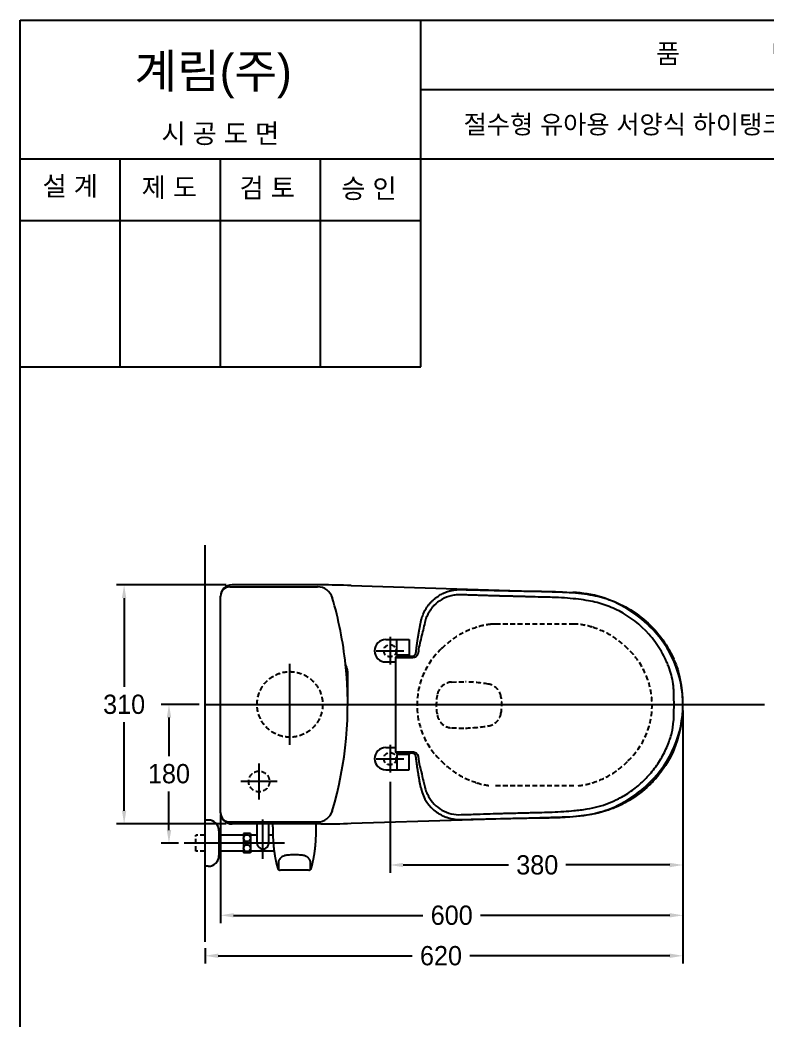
# Model space of a CAD drawing. Header units: millimetres. Extents: x 0 to 3847, y -67 to 2530.
# Drawn here: x 2047 to 3017, y 1232 to 2530 of the extents above; entities that cross this region are included whole.
import ezdxf
from ezdxf.enums import TextEntityAlignment as Align
from ezdxf.lldxf.tags import DXFTag

# ---------------------------------------------------------------- set-up
doc = ezdxf.new("R2010")
doc.units = ezdxf.units.MM
doc.linetypes.add('DASHED2', pattern=[9.525, 6.35, -3.175])
for name, color, linetype in [('TEXT', 7, 'Continuous'), ('내부선 및 부속', 4, 'Continuous'), ('도각라인', 255, 'Continuous'), ('외형선', 3, 'Continuous'), ('점선', 6, 'DASHED2'), ('중심선', 1, 'DASHED'), ('치수선', 7, 'Continuous')]:
    doc.layers.add(name, color=color, linetype=linetype)
doc.styles.add('____', font='')
doc.styles.add('타이틀', font='H2GTRM.TTF', dxfattribs={"height": 25})
doc.styles.get('____').set_extended_font_data('굴림')
tags = doc.linetypes.add('DASHDOT', pattern=[70, 31, -13, 13, -13]).pattern_tags.tags
tags[10:11] = [DXFTag(74, 4), DXFTag(75, 0), DXFTag(340, '0'), DXFTag(46, 0.0), DXFTag(50, 0.0), DXFTag(44, 0.0), DXFTag(45, 0.0)]
tags[8:9] = [DXFTag(74, 4), DXFTag(75, 0), DXFTag(340, '0'), DXFTag(46, 0.0), DXFTag(50, 0.0), DXFTag(44, 0.0), DXFTag(45, 0.0)]
tags[6:7] = [DXFTag(74, 4), DXFTag(75, 0), DXFTag(340, '0'), DXFTag(46, 0.0), DXFTag(50, 0.0), DXFTag(44, 0.0), DXFTag(45, 0.0)]
tags[4:5] = [DXFTag(74, 4), DXFTag(75, 0), DXFTag(340, '0'), DXFTag(46, 0.0), DXFTag(50, 0.0), DXFTag(44, 0.0), DXFTag(45, 0.0)]
tags = doc.linetypes.add('DASHED', pattern=[25.72, 12.86, -12.86]).pattern_tags.tags
tags[6:7] = [DXFTag(74, 4), DXFTag(75, 0), DXFTag(340, '0'), DXFTag(46, 0.0), DXFTag(50, 0.0), DXFTag(44, 0.0), DXFTag(45, 0.0)]
tags[4:5] = [DXFTag(74, 4), DXFTag(75, 0), DXFTag(340, '0'), DXFTag(46, 0.0), DXFTag(50, 0.0), DXFTag(44, 0.0), DXFTag(45, 0.0)]
doc.dimstyles.new('MSADIM', dxfattribs={"dimtxt": 33, "dimasz": 17, "dimexe": 10, "dimexo": 7.5, "dimgap": 10, "dimtad": 0, "dimtih": 1, "dimtoh": 1, "dimdec": 0, "dimzin": 1, "dimdsep": 46, "dimtxsty": '____', "dimcen": 11.25, "dimadec": 0, "dimazin": 0, "dimtfac": 1, "dimtdec": 0, "dimtix": 1, "dimtmove": 0, "dimatfit": 3, "dimfxl": 0, "dimtolj": 1, "dimtzin": 1, "dimarcsym": 0})

# ---------------------------------------------------------------- blocks, each defined once
blk = doc.blocks.new('*D38')
at = {"layer": '치수선', "color": 0, "linetype": 'Continuous', "lineweight": -2}
for p, q in [((2907, 1634.3), (2907, 1358.6)), ((2307, 1499.3), (2307, 1358.6)), ((2324, 1368.6), (2569.7, 1368.6)), ((2890, 1368.6), (2644.3, 1368.6))]:
    blk.add_line(p, q, dxfattribs=at)
at = {"layer": '치수선', "color": 0, "linetype": 'Continuous'}
for points in [[(2324, 1371.5), (2324, 1365.8), (2307, 1368.6)], [(2890, 1371.5), (2890, 1365.8), (2907, 1368.6)]]:
    blk.add_solid(points, dxfattribs=at)
at = {"layer": '치수선', "color": 0, "linetype": 'Continuous', "insert": (2607, 1368.6), "char_height": 25, "attachment_point": 5, "style": '____'}
blk.add_mtext('\\A1;600', dxfattribs=at)
blk = doc.blocks.new('*D39')
at = {"layer": '치수선', "color": 0, "linetype": 'Continuous', "lineweight": -2}
for p, q in [((2907, 1624.3), (2907, 1423.9)), ((2527, 1541.7), (2527, 1423.9)), ((2544, 1433.9), (2680.7, 1433.9)), ((2890, 1433.9), (2755.3, 1433.9))]:
    blk.add_line(p, q, dxfattribs=at)
at = {"layer": '치수선', "color": 0, "linetype": 'Continuous'}
for points in [[(2544, 1436.7), (2544, 1431), (2527, 1433.9)], [(2890, 1436.7), (2890, 1431), (2907, 1433.9)]]:
    blk.add_solid(points, dxfattribs=at)
at = {"layer": '치수선', "color": 0, "linetype": 'Continuous', "insert": (2718, 1433.9), "char_height": 25, "attachment_point": 5, "style": '____'}
blk.add_mtext('\\A1;380', dxfattribs=at)
blk = doc.blocks.new('*D40')
at = {"layer": '치수선', "color": 0, "linetype": 'Continuous', "lineweight": -2}
for p, q in [((2907, 1380.1), (2907, 1306.1)), ((2287, 1326.2), (2287, 1306.1)), ((2304, 1316.1), (2555.8, 1316.1)), ((2890, 1316.1), (2630.3, 1316.1))]:
    blk.add_line(p, q, dxfattribs=at)
at = {"layer": '치수선', "color": 0, "linetype": 'Continuous'}
for points in [[(2304, 1319), (2304, 1313.3), (2287, 1316.1)], [(2890, 1319), (2890, 1313.3), (2907, 1316.1)]]:
    blk.add_solid(points, dxfattribs=at)
at = {"layer": '치수선', "color": 0, "linetype": 'Continuous', "insert": (2593.1, 1316.1), "char_height": 25, "attachment_point": 5, "style": '____'}
blk.add_mtext('\\A1;620', dxfattribs=at)
blk = doc.blocks.new('*D44')
at = {"layer": '치수선', "color": 0, "linetype": 'Continuous', "lineweight": -2}
for p, q in [((2279.5, 1642.2), (2230.1, 1642.2)), ((2240.1, 1625.2), (2240.1, 1575)), ((2240.1, 1479.2), (2240.1, 1529.3)), ((2252.5, 1462.2), (2230.1, 1462.2))]:
    blk.add_line(p, q, dxfattribs=at)
at = {"layer": '치수선', "color": 0, "linetype": 'Continuous'}
for points in [[(2237.3, 1625.2), (2243, 1625.2), (2240.1, 1642.2)], [(2237.3, 1479.2), (2243, 1479.2), (2240.1, 1462.2)]]:
    blk.add_solid(points, dxfattribs=at)
at = {"layer": '치수선', "color": 0, "linetype": 'Continuous', "insert": (2240.1, 1552.2), "char_height": 25, "attachment_point": 5, "style": '____'}
blk.add_mtext('\\A1;180', dxfattribs=at)
blk = doc.blocks.new('*D37')
at = {"layer": '치수선', "color": 0, "linetype": 'Continuous', "lineweight": -2}
for p, q in [((2314.5, 1797.2), (2171.9, 1797.2)), ((2181.9, 1780.2), (2181.9, 1665)), ((2181.9, 1504.2), (2181.9, 1619.3)), ((2314.5, 1487.2), (2171.9, 1487.2))]:
    blk.add_line(p, q, dxfattribs=at)
at = {"layer": '치수선', "color": 0, "linetype": 'Continuous'}
for points in [[(2179.1, 1780.2), (2184.7, 1780.2), (2181.9, 1797.2)], [(2179.1, 1504.2), (2184.7, 1504.2), (2181.9, 1487.2)]]:
    blk.add_solid(points, dxfattribs=at)
at = {"layer": '치수선', "color": 0, "linetype": 'Continuous', "insert": (2181.9, 1642.2), "char_height": 25, "attachment_point": 5, "style": '____'}
blk.add_mtext('\\A1;310', dxfattribs=at)

msp = doc.modelspace()

# ---------------------------------------------------------------- linework, layer by layer
at = {"layer": '내부선 및 부속'}
for p, q in [((2319, 1794.7), (2432.9, 1794.7)), ((2470.7, 1689.8), (2470.3, 1690.5)), ((2472, 1642.2), (2472, 1684.3)), ((2319, 1489.7), (2432.9, 1489.7))]:
    msp.add_line(p, q, dxfattribs=at)
at = {"layer": '내부선 및 부속', "linetype": 'Continuous'}
for p, q in [((2521.5, 1726.3), (2536, 1726.3)), ((2536, 1726.3), (2552, 1726.3)), ((2536, 1706.3), (2536, 1726.3)), ((2552, 1726.3), (2552, 1706.3)), ((2552, 1706.3), (2536, 1706.3)), ((2552, 1704.8), (2552, 1706.3)), ((2521.5, 1697.3), (2534.5, 1697.3)), ((2521.5, 1586.3), (2534.5, 1586.3)), ((2552, 1577.3), (2536, 1577.3)), ((2536, 1577.3), (2536, 1557.3)), ((2552, 1578.8), (2552, 1577.3)), ((2552, 1557.3), (2552, 1577.3)), ((2521.5, 1557.3), (2536, 1557.3)), ((2536, 1557.3), (2552, 1557.3)), ((2291, 1492.2), (2287, 1492.2)), ((2354.5, 1462.2), (2354.5, 1487.2)), ((2369.5, 1462.2), (2369.5, 1487.2)), ((2305, 1478.2), (2305, 1446.2)), ((2337, 1472.4), (2305, 1472.4)), ((2346, 1474.7), (2337, 1474.7)), ((2337, 1474.7), (2337, 1449.7)), ((2346, 1474.7), (2346, 1449.7)), ((2354.5, 1472.4), (2346, 1472.4)), ((2373.5, 1472.4), (2369.5, 1472.4)), ((2375.3, 1472.4), (2373.5, 1472.4)), ((2337, 1451.9), (2305, 1451.9)), ((2346, 1449.7), (2337, 1449.7)), ((2376.9, 1451.9), (2346, 1451.9)), ((2291, 1432.2), (2287, 1432.2))]:
    msp.add_line(p, q, dxfattribs=at)
for centre in [(2341.5, 1468.7), (2341.5, 1455.7)]:
    msp.add_circle(centre, 4.5, dxfattribs=at)
at = {"layer": '내부선 및 부속'}
for centre, radius, start, end in [((2319, 1782.7), 12, 90, 180), ((2432.9, 1774.7), 20, 16.3745, 90), ((1982, 1642.2), 490, 6.0726, 16.4264), ((1982, 1642.2), 490, 343.5736, 6.0726), ((2479.2, 1695.1), 10, 186.0726, 207.0915), ((2460, 1684.3), 12, 0, 27.0915), ((2319, 1501.7), 12, 180, 270), ((2432.9, 1509.7), 20, 270, 343.6255)]:
    msp.add_arc(centre, radius, start, end, dxfattribs=at)
at = {"layer": '내부선 및 부속', "linetype": 'Continuous'}
for centre, radius, start, end in [((2521.5, 1711.8), 14.5, 90, 270), ((2748.4, 1642.5), 158.6, 338.0196, 15.8922), ((2521.5, 1571.8), 14.5, 90, 270), ((2625.8, 1546.2), 60, 191.7958, 193.2528), ((2618, 1544.3), 52, 193.2467, 233.8571), ((2291, 1478.2), 14, 0, 90), ((2362, 1462.2), 7.5, 180.0532, 0.0539), ((2291, 1446.2), 14, 270, 360)]:
    msp.add_arc(centre, radius, start, end, dxfattribs=at)
for points, weights in [([(2567.5, 1751.4), (2574.5, 1780.6), (2603.3, 1789.1)], [1, 0.865726950516, 1]), ([(2603.3, 1789.1), (2611.3, 1791.5), (2619.6, 1791.2)], [1, 0.987685766997, 1]), ([(2666.9, 1782.9), (2643.1, 1783.6), (2619.3, 1784.4)], [1, 0.999998794869, 1]), ([(2686.9, 1782.4), (2676.9, 1782.6), (2666.9, 1782.9)], [1, 0.999999603257, 1]), ([(2711.3, 1781.7), (2699.1, 1782.1), (2686.9, 1782.4)], [1, 0.999997966923, 1]), ([(2563.3, 1728.9), (2565, 1739.2), (2567, 1749.5)], [1, 0.99976630928, 1]), ([(2560.6, 1709.2), (2561.7, 1719.1), (2563.3, 1728.9)], [1, 0.999815716874, 1]), ([(2534.5, 1702.8), (2534.5, 1704.8), (2536.5, 1704.8)], [1, 0.707109531251, 1]), ([(2556.2, 1702.8), (2550, 1702.8), (2543.9, 1702.8)], [1, 0.99999890849, 1]), ([(2536.5, 1578.8), (2534.5, 1578.8), (2534.5, 1580.8)], [1, 0.707116758314, 1]), ([(2543.9, 1580.8), (2550, 1580.8), (2556.2, 1580.8)], [1, 0.999998194166, 1]), ([(2558.5, 1577.9), (2557.2, 1578.8), (2555.6, 1578.8)], [1, 0.956424433718, 1]), ([(2558.8, 1577.7), (2558.6, 1577.8), (2558.5, 1577.9)], [1, 0.999174962286, 1]), ([(2560.6, 1574.4), (2560.3, 1576.4), (2558.8, 1577.7)], [1, 0.930318131545, 1]), ([(2566, 1539.3), (2562.7, 1556.8), (2560.6, 1574.4)], [1, 0.99938112963, 1]), ([(2567, 1534.1), (2566.5, 1536.7), (2566, 1539.3)], [1, 0.999984112568, 1]), ([(2567.1, 1533.9), (2567.1, 1534), (2567, 1534.1)], [1, 0.999997650739, 1]), ([(2619.6, 1492.4), (2601.8, 1491.8), (2587.4, 1502.3)], [1, 0.9460466434, 1]), ([(2402.9, 1447), (2402.5, 1447), (2402.1, 1447)], [1, 0.99983892357, 1]), ([(2403.8, 1447), (2403.4, 1447), (2402.9, 1447)], [1, 0.999838923104, 1])]:
    msp.add_rational_spline(points, weights, degree=2, dxfattribs=at)
for points, knots in [([(2619.3, 1784.4), (2617.2, 1784.5), (2612.8, 1784.3), (2604.2, 1782.9), (2593.9, 1779), (2585.3, 1772.4), (2580, 1765.9), (2577.9, 1762.5), (2576.9, 1760.7)], [0, 0, 0, 0, 0.125348, 0.253531, 0.510806, 0.761889, 0.881518, 1, 1, 1, 1]), ([(2619.6, 1791.2), (2635.7, 1790.8), (2658.7, 1790.2), (2685.7, 1789.6), (2705.3, 1789.2), (2721.1, 1789), (2740.8, 1788.6), (2757, 1787.9), (2775, 1786.2), (2789.5, 1784.1), (2802.4, 1781.1), (2820.6, 1775.1), (2843.5, 1763.5), (2868.6, 1742.7), (2885.3, 1720.8), (2895.3, 1701.3), (2899.2, 1691.1), (2900.9, 1686)], [0, 0, 0, 0, 0.149053, 0.211158, 0.248421, 0.329256, 0.357267, 0.428993, 0.478997, 0.522951, 0.56376, 0.601498, 0.698694, 0.798967, 0.899529, 0.950186, 1, 1, 1, 1]), ([(2888.6, 1690.8), (2887.9, 1692.7), (2886.3, 1696.7), (2882.7, 1704.4), (2875.8, 1717.1), (2858.5, 1740.4), (2832.8, 1760.5), (2807.2, 1771.1), (2792.7, 1775.1), (2780.9, 1777.4), (2767.7, 1779.1), (2753, 1780.4), (2739.3, 1781), (2725.2, 1781.4), (2716.5, 1781.6), (2711.3, 1781.7)], [0, 0, 0, 0, 0.028815, 0.059201, 0.118506, 0.231837, 0.462455, 0.567043, 0.617819, 0.671993, 0.735105, 0.803981, 0.87848, 0.92676, 1, 1, 1, 1]), ([(2576.9, 1760.7), (2575.9, 1758.7), (2574.9, 1756.9), (2573.2, 1753), (2572.5, 1750.9), (2572, 1748.5)], [0, 0, 0, 0, 0.503373, 0.503373, 1, 1, 1, 1]), ([(2572, 1748.5), (2570.7, 1741.9), (2569, 1735.4), (2565.7, 1722.3), (2564.1, 1715.7), (2563.4, 1708.9)], [0, 0, 0, 0, 0.500909, 0.500909, 1, 1, 1, 1]), ([(2563.4, 1708.9), (2563.1, 1707.1), (2562.2, 1705.5), (2559.4, 1703.2), (2557.9, 1702.8), (2556.2, 1702.8)], [0, 0, 0, 0, 0.479806, 0.479806, 1, 1, 1, 1]), ([(2894.3, 1669.1), (2893.8, 1672.8), (2893, 1676.5), (2891.1, 1683.7), (2890, 1687.3), (2888.6, 1690.8)], [0, 0, 0, 0, 0.500053, 0.500053, 1, 1, 1, 1]), ([(2895.5, 1641.8), (2895.5, 1642.8), (2895.5, 1644), (2895.4, 1647.4), (2895.4, 1650.3), (2895.4, 1654.8), (2895.3, 1658.8), (2895, 1663.2), (2894.6, 1666.6), (2894.4, 1668.3), (2894.3, 1669.1)], [0, 0, 0, 0, 0.107358, 0.135477, 0.371959, 0.428517, 0.622526, 0.81069, 0.910287, 1, 1, 1, 1]), ([(2619.3, 1499.2), (2626.2, 1499.4), (2638.6, 1499.8), (2656.6, 1500.4), (2668.6, 1500.7), (2676.5, 1501), (2685.5, 1501.2), (2695.1, 1501.4), (2706.2, 1501.7), (2715.3, 1502), (2726.2, 1502.2), (2739.1, 1502.6), (2751.8, 1503.2), (2766.9, 1504.4), (2782, 1506.3), (2796.9, 1509.4), (2810.6, 1513.8), (2821.9, 1518.9), (2831.5, 1524.2), (2842.2, 1531.1), (2852.1, 1539.1), (2861, 1548.2), (2869.5, 1557.9), (2878.7, 1571.2), (2885.8, 1585.3), (2890.2, 1596.8), (2893.3, 1607.3), (2894.9, 1617.7), (2895.4, 1627.4), (2895.4, 1634.6), (2895.5, 1639.2), (2895.5, 1641.8)], [0, 0, 0, 0, 0.057761, 0.104989, 0.150799, 0.159514, 0.171135, 0.226689, 0.240057, 0.264601, 0.303381, 0.331679, 0.373243, 0.410708, 0.459043, 0.50058, 0.539446, 0.579325, 0.604865, 0.632145, 0.685807, 0.71168, 0.739298, 0.793753, 0.847726, 0.872322, 0.896769, 0.940014, 0.960746, 0.978338, 1, 1, 1, 1]), ([(2556.2, 1580.8), (2557.8, 1580.8), (2559.5, 1580.3), (2562.2, 1578.1), (2563.2, 1576.5), (2563.4, 1574.7)], [0, 0, 0, 0, 0.503691, 0.503691, 1, 1, 1, 1]), ([(2563.4, 1574.7), (2563.9, 1570.3), (2564.7, 1566), (2566.6, 1557.4), (2567.8, 1553.1), (2568.8, 1548.9)], [0, 0, 0, 0, 0.500003, 0.500003, 1, 1, 1, 1]), ([(2895.4, 1583.2), (2891.3, 1573.9), (2884, 1561.2), (2871.4, 1545.4), (2856.8, 1530.6), (2840.4, 1518.8), (2822.5, 1509.7), (2810.1, 1504.8), (2799.1, 1501.7), (2791.4, 1500), (2783, 1498.5), (2771.3, 1497), (2758.5, 1495.9), (2746.4, 1495.2), (2736.1, 1494.9), (2717.6, 1494.6), (2696, 1494.2), (2660.6, 1493.5), (2636.5, 1492.8), (2619.6, 1492.4)], [0, 0, 0, 0, 0.098398, 0.139903, 0.195575, 0.299066, 0.333847, 0.389361, 0.42729, 0.444526, 0.465226, 0.510126, 0.558359, 0.589297, 0.627053, 0.657887, 0.76739, 0.835808, 1, 1, 1, 1]), ([(2572, 1535.1), (2572.5, 1532.6), (2573.2, 1530.6), (2575, 1526.6), (2576, 1524.7), (2577, 1522.7)], [0, 0, 0, 0, 0.496448, 0.496448, 1, 1, 1, 1]), ([(2577, 1522.7), (2580.7, 1515.7), (2586.6, 1509.5), (2598, 1503), (2602.2, 1501.4), (2610.8, 1499.4), (2615.1, 1499), (2619.3, 1499.2)], [0, 0, 0, 0, 0.504175, 0.504175, 0.751804, 0.751804, 1, 1, 1, 1]), ([(2390, 1446), (2389.2, 1445.7), (2387.6, 1445.1), (2384.9, 1443.3), (2382.8, 1440.6), (2382.1, 1437.9), (2382.1, 1433.8), (2382.1, 1430.9), (2382.1, 1428.1)], [0, 0, 0, 0, 0.118923, 0.235736, 0.445453, 0.588397, 0.616017, 1, 1, 1, 1]), ([(2402.1, 1447), (2400.1, 1446.9), (2398.2, 1446.9), (2395.2, 1446.8), (2394.2, 1446.7), (2392.1, 1446.5), (2391.1, 1446.3), (2390, 1446)], [0, 0, 0, 0, 0.502831, 0.502831, 0.754246, 0.754246, 1, 1, 1, 1]), ([(2415.9, 1446), (2414.8, 1446.3), (2413.8, 1446.5), (2411.7, 1446.7), (2410.7, 1446.8), (2407.7, 1446.9), (2405.8, 1446.9), (2403.8, 1447)], [0, 0, 0, 0, 0.245755, 0.245755, 0.49717, 0.49717, 1, 1, 1, 1])]:
    msp.add_open_spline(points, degree=3, knots=knots, dxfattribs=at)
for points, degree in [([(2567, 1749.5), (2567.1, 1749.8), (2567.2, 1750.2), (2567.3, 1750.6), (2567.4, 1751), (2567.5, 1751.4)], 5), ([(2543.9, 1702.8), (2539.2, 1702.8), (2534.5, 1702.8)], 2), ([(2534.5, 1580.8), (2534.5, 1641.8), (2534.5, 1702.8)], 2), ([(2543.5, 1704.8), (2543.6, 1704.8), (2543.6, 1704.8), (2543.6, 1704.8), (2543.6, 1704.8), (2543.6, 1704.8)], 5), ([(2543.6, 1704.8), (2549.6, 1704.8), (2555.6, 1704.8)], 2), ([(2555.6, 1704.8), (2556.9, 1704.8), (2558.2, 1704.8), (2560.2, 1706.6), (2560.4, 1707.9), (2560.6, 1709.2)], 5), ([(2543.5, 1578.8), (2540, 1578.8), (2536.5, 1578.8)], 2), ([(2543.6, 1578.8), (2543.6, 1578.8), (2543.6, 1578.8), (2543.6, 1578.8), (2543.6, 1578.8), (2543.5, 1578.8)], 5), ([(2555.6, 1578.8), (2549.6, 1578.8), (2543.6, 1578.8)], 2), ([(2555.6, 1578.8), (2555.6, 1578.8), (2555.6, 1578.8), (2555.6, 1578.8), (2555.6, 1578.8), (2555.6, 1578.8)], 5), ([(2558.5, 1577.9), (2558.5, 1577.9), (2558.5, 1577.9), (2558.5, 1577.9), (2558.5, 1577.9), (2558.5, 1577.9)], 5), ([(2568.8, 1548.9), (2570, 1544.3), (2571.1, 1539.7), (2572, 1535.1)], 3)]:
    msp.add_open_spline(points, degree=degree, dxfattribs=at)
for points, weights, degree, knots in [([(2536.5, 1704.8), (2536.5, 1704.8), (2536.6, 1704.8), (2537, 1704.8), (2539, 1704.8), (2541.1, 1704.8), (2543.5, 1704.8)], [0.972153141616, 0.981910847119, 1, 0.921450034679, 1, 0.921450034679, 1], 2, [0, 0, 0, 0.103255, 0.103255, 0.551628, 0.551628, 1, 1, 1]), ([(2534.5, 1580.8), (2534.6, 1580.8), (2534.6, 1580.8), (2535.1, 1580.8), (2537.8, 1580.8), (2540.6, 1580.8), (2543.9, 1580.8)], [1, 1, 1, 0.921450034679, 1, 0.921450034679, 1], 2, [0, 0, 0, 0.049077, 0.049077, 0.524539, 0.524539, 1, 1, 1]), ([(2430.9, 1489.7), (2430.9, 1486.6), (2430.8, 1484.7), (2430.8, 1482.8), (2430.8, 1481.6), (2430.7, 1480.5), (2430.7, 1479.4), (2430.7, 1477), (2430.6, 1474.5), (2430.5, 1472.1), (2430.5, 1471.2), (2430.5, 1470.3), (2430.4, 1469.3), (2430.4, 1467.4), (2430.1, 1463.6), (2429.6, 1456.5), (2428.3, 1446.8), (2426.3, 1436.8), (2424.6, 1430.1), (2423.8, 1428.1), (2423.8, 1428), (2423.7, 1427.9), (2423.7, 1427.8), (2423.4, 1427.2), (2422.9, 1427), (2422.3, 1427), (2409.4, 1427), (2396.5, 1427), (2383.6, 1427), (2383, 1427), (2382.5, 1427.2), (2382.2, 1427.8), (2382.1, 1427.9), (2382.1, 1428), (2382.1, 1428.1), (2381.8, 1429), (2381, 1431.1), (2379.4, 1437.8), (2376.8, 1450.5), (2375.7, 1462.3), (2375.5, 1469.3), (2375.4, 1470.3), (2375.4, 1471.2), (2375.3, 1472.1), (2375.3, 1474.2), (2375.2, 1476.2), (2375.2, 1478.2), (2375.2, 1479.7), (2375.1, 1481.2), (2375.1, 1482.8), (2375.1, 1484.7), (2375, 1486.6), (2375, 1489.7)], [0.999274134626, 0.999691917723, 0.999785123026, 0.999993868172, 0.999970144592, 0.9999540383, 0.999945548829, 0.999874500558, 0.999874500558, 0.999945548829, 0.999945548829, 0.999945548829, 0.999945548829, 0.999945548829, 0.999945548829, 0.999945548829, 0.999945548829, 0.999945548829, 0.999945548829, 0.999945548829, 0.985500441392, 0.985500422765, 0.999945492949, 0.892192433538, 0.89219273389, 0.999946394004, 0.999946394004, 0.999946394004, 0.999946394004, 0.891524739979, 0.891524447078, 0.999945515301, 0.985500437666, 0.985500455827, 0.999945570249, 0.999945570249, 0.999945570249, 0.999945570249, 0.999945570249, 0.999945570249, 0.999945570249, 0.999945570249, 0.999945570249, 0.999945570249, 0.999906404875, 0.999906404875, 0.999945570249, 0.999949842226, 0.999967985786, 1, 0.999791079761, 0.999697892559, 0.999258806967], 3, [0.0435793, 0.0435793, 0.0435793, 0.0435793, 0.0976013, 0.0976013, 0.0976013, 0.118107, 0.118107, 0.118107, 0.1615619, 0.1615619, 0.1615619, 0.1783405, 0.1783405, 0.1783405, 0.2130972, 0.2469029, 0.3059476, 0.3902012, 0.4299268, 0.4299268, 0.4299268, 0.4319428, 0.4319428, 0.4319428, 0.4421037, 0.4421037, 0.4421037, 0.5582347, 0.5582347, 0.5582347, 0.5683993, 0.5683993, 0.5683993, 0.5704153, 0.5704153, 0.5704153, 0.5883032, 0.6101409, 0.6943945, 0.8220016, 0.8220016, 0.8220016, 0.8388193, 0.8388193, 0.8388193, 0.875071, 0.875071, 0.875071, 0.9027432, 0.9027432, 0.9027432, 0.9566194, 0.9566194, 0.9566194, 0.9566194]), ([(2423.8, 1428.1), (2423.8, 1430.5), (2423.8, 1432.9), (2423.8, 1434.2), (2423.8, 1435.4), (2423.8, 1435.7), (2423.8, 1436), (2423.8, 1436.3), (2423.8, 1436.7), (2423.8, 1437.4), (2423.7, 1438.1), (2423.1, 1441), (2420.9, 1443.1), (2419.8, 1444.1), (2418.5, 1444.9), (2417.8, 1445.2), (2417.1, 1445.5), (2416.5, 1445.8), (2415.9, 1446)], [1, 0.999999940395, 1, 0.999999980442, 1, 0.999999998603, 1, 0.999961561058, 1, 0.996082330586, 1, 0.952545591608, 1, 0.99233587924, 1, 0.998437440488, 1, 0.99905330874, 1], 2, [0, 0, 0, 0.222881, 0.222881, 0.337017, 0.337017, 0.365549, 0.365549, 0.394886, 0.394886, 0.461524, 0.461524, 0.729905, 0.729905, 0.867855, 0.867855, 0.93696, 0.93696, 1, 1, 1])]:
    msp.add_rational_spline(points, weights, degree=degree, knots=knots, dxfattribs=at)
at = {"layer": '도각라인', "color": 7}
for p, q in [((2046.8, 0), (2046.8, 2530)), ((2046.8, 2530), (3846.8, 2530)), ((2566.8, 2080), (2566.8, 2530)), ((2566.8, 2440), (3846.8, 2440)), ((2046.8, 2350), (3846.8, 2350)), ((2176.8, 2080), (2176.8, 2350)), ((2306.8, 2080), (2306.8, 2350)), ((2436.8, 2080), (2436.8, 2350)), ((2046.8, 2270), (2566.8, 2270)), ((2046.8, 2080), (2566.8, 2080))]:
    msp.add_line(p, q, dxfattribs=at)
at = {"layer": '외형선', "linetype": 'Continuous'}
for p, q in [((2287, 1334.1), (2287, 1848.8)), ((2437.1, 1797.2), (2322, 1797.2)), ((2476.7, 1796.4), (2764.4, 1787.4)), ((2307, 1502.2), (2307, 1782.2)), ((2476.7, 1488), (2764.4, 1497)), ((2476.7, 1488), (2764.4, 1497)), ((2437.1, 1487.2), (2322, 1487.2))]:
    msp.add_line(p, q, dxfattribs=at)
at = {"layer": '외형선'}
msp.add_line((2307, 1501.7), (2307, 1782.7), dxfattribs=at)
at = {"layer": '외형선', "linetype": 'Continuous'}
for centre, radius, start, end in [((2322, 1782.2), 15, 90, 180), ((2437.1, 797.2), 1000, 87.7324, 90), ((2760, 1647.5), 140, 72.9033, 88.2124), ((2760, 1647.5), 140, 72.9033, 88.2124), ((2757.1, 1637.9), 150, 44.6833, 72.9033), ((2757.1, 1637.9), 150, 44.6833, 72.9033), ((2767, 1642.2), 140, 313.6929, 46.3071), ((2767, 1642.2), 140, 313.6929, 46.3071), ((2757.1, 1646.4), 150, 287.0967, 315.3167), ((2757.1, 1646.4), 150, 287.0967, 315.3167), ((2322, 1502.2), 15, 180, 270), ((2760, 1636.9), 140, 271.7876, 287.0967), ((2760, 1636.9), 140, 271.7876, 287.0967), ((2437.1, 2487.2), 1000, 270, 272.2676)]:
    msp.add_arc(centre, radius, start, end, dxfattribs=at)
at = {"layer": '점선'}
for p, q in [((2765.6, 1746.5), (2663.5, 1746.5)), ((2606.8, 1671.2), (2625.1, 1671.5)), ((2606.8, 1611.7), (2625.1, 1611.5)), ((2765.6, 1536.5), (2663.5, 1536.5)), ((2275, 1451.9), (2275, 1472.4)), ((2287, 1472.4), (2275, 1472.4)), ((2287, 1451.9), (2275, 1451.9))]:
    msp.add_line(p, q, dxfattribs=at)
for centre, radius in [((2527, 1711.8), 8), ((2397, 1642.2), 42.5), ((2527, 1571.8), 8), ((2357, 1542.2), 13.5)]:
    msp.add_circle(centre, radius, dxfattribs=at)
for centre, radius, start, end in [((2672, 1637.2), 110, 107.0967, 135.6139), ((2669, 1646.8), 100, 96.3571, 107.0967), ((2663.5, 1696.5), 50, 90, 96.3571), ((2765.6, 1696.5), 50, 83.6429, 90), ((2760, 1646.8), 100, 72.9033, 83.6429), ((2757.1, 1637.2), 110, 44.3861, 72.9033), ((2662, 1641.5), 100, 133.3702, 226.6298), ((2767, 1641.5), 100, 313.3702, 46.6298), ((2607.9, 1651.2), 20, 93.2705, 169.7487), ((2616, 1421.6), 250, 81.1706, 87.9325), ((2651.3, 1648.9), 20, 10.7154, 81.1706), ((2662, 1641.5), 75, 169.7487, 190.2513), ((2612, 1641.5), 60, 349.2846, 10.7154), ((2607.9, 1631.7), 20, 190.2513, 266.7295), ((2651.3, 1634), 20, 278.8294, 349.2846), ((2616, 1861.3), 250, 272.0675, 278.8294), ((2672, 1645.7), 110, 224.3861, 252.9033), ((2757.1, 1645.7), 110, 287.0967, 315.6139), ((2669, 1636.1), 100, 252.9033, 263.6429), ((2760, 1636.1), 100, 276.3571, 287.0967)]:
    msp.add_arc(centre, radius, start, end, dxfattribs=at)
at = {"layer": '중심선', "linetype": 'DASHDOT'}
for p, q in [((2527, 1729.8), (2527, 1693.8)), ((2509, 1711.8), (2545, 1711.8)), ((2397, 1589.7), (2397, 1694.7)), ((2287, 1642.2), (3013, 1642.2)), ((2527, 1589.8), (2527, 1553.8)), ((2509, 1571.8), (2545, 1571.8)), ((2357, 1518.7), (2357, 1565.7)), ((2380.5, 1542.2), (2333.5, 1542.2)), ((2362, 1441.9), (2362, 1492.7)), ((2390, 1462.2), (2260, 1462.2))]:
    msp.add_line(p, q, dxfattribs=at)

# ---------------------------------------------------------------- texts
at = {"layer": 'TEXT', "style": '타이틀'}
for s, height, p in [('품             명', 25, (2962.5, 2486.4)), ('절수형 유아용 서양식 하이탱크 일체형 변기[편심]', 24, (2954.1, 2394.6)), ('시 공 도 면', 25, (2306.7, 2382.7)), ('설 계', 25, (2111.9, 2314.6)), ('제 도', 25, (2240.6, 2312.9)), ('검 토', 25, (2367.6, 2312.3)), ('승 인', 25, (2499.6, 2311.4))]:
    msp.add_text(s, height=height, dxfattribs=at).set_placement(p, align=Align.MIDDLE_CENTER)
msp.add_text('계림(주)', height=44, dxfattribs=at).set_placement((2195.5, 2441.8))

# ---------------------------------------------------------------- dimensions: what is measured, and where the dimension line sits
at = {"layer": '치수선', "linetype": 'Continuous'}
for base, p1, p2, picture, middle in [((2181.9, 1797.2), (2322, 1487.2), (2322, 1797.2), '*D37', (2181.9, 1642.2)), ((2240.1, 1642.2), (2260, 1462.2), (2287, 1642.2), '*D44', (2240.1, 1552.2))]:
    dim = msp.add_linear_dim(base=base, p1=p1, p2=p2, angle=90, dimstyle='MSADIM', override={"dimtxt": 25}, dxfattribs=at)
    dim.commit()
    dim.dimension.update_dxf_attribs({"geometry": picture, "text_midpoint": middle})
for base, p1, p2, picture, middle in [((2907, 1368.6), (2307, 1506.8), (2907, 1641.8), '*D38', (2607, 1368.6)), ((2907, 1433.9), (2527, 1549.2), (2907, 1631.8), '*D39', (2718, 1433.9)), ((2907, 1316.1), (2287, 1333.7), (2907, 1387.6), '*D40', (2593.1, 1316.1))]:
    dim = msp.add_linear_dim(base=base, p1=p1, p2=p2, dimstyle='MSADIM', override={"dimtxt": 25}, dxfattribs=at)
    dim.commit()
    dim.dimension.update_dxf_attribs({"geometry": picture, "text_midpoint": middle, "dimtype": 160})

doc.saveas('drawing.dxf')
